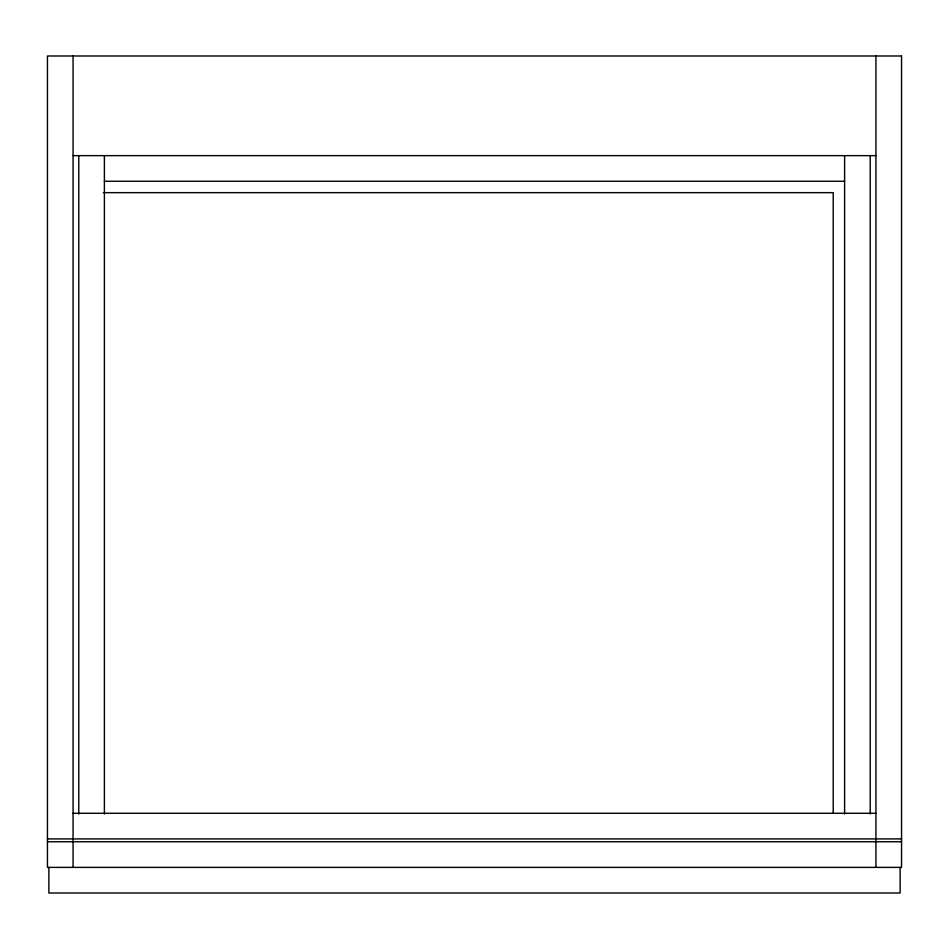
<?xml version="1.0" encoding="UTF-8"?>
<svg xmlns="http://www.w3.org/2000/svg" width="949" height="949" viewBox="0 0 949 949"><rect width="100%" height="100%" fill="white"/><g stroke="black" fill="none" stroke-linecap="round" stroke-linejoin="round"><path stroke-width="1.42" d="M73.073 155.636L875.927 155.636M104.39 181.259L844.61 181.259M103.37 192.647L833.222 192.647L833.222 813.163M73.073 813.293L875.927 813.293M47.45 838.916L901.55 838.916M47.45 841.763L901.55 841.763M900.126 867.386L900.126 893.009L48.874 893.009L48.874 867.386M875.927 55.991L875.927 867.386M870.233 155.636L870.233 814.005M844.61 155.636L844.61 814.005M104.39 155.636L104.39 814.005M78.767 155.636L78.767 814.005M73.073 55.991L73.073 867.386M901.55 55.991L47.45 55.991L47.45 867.386L901.55 867.386L901.55 55.991"/></g></svg>
